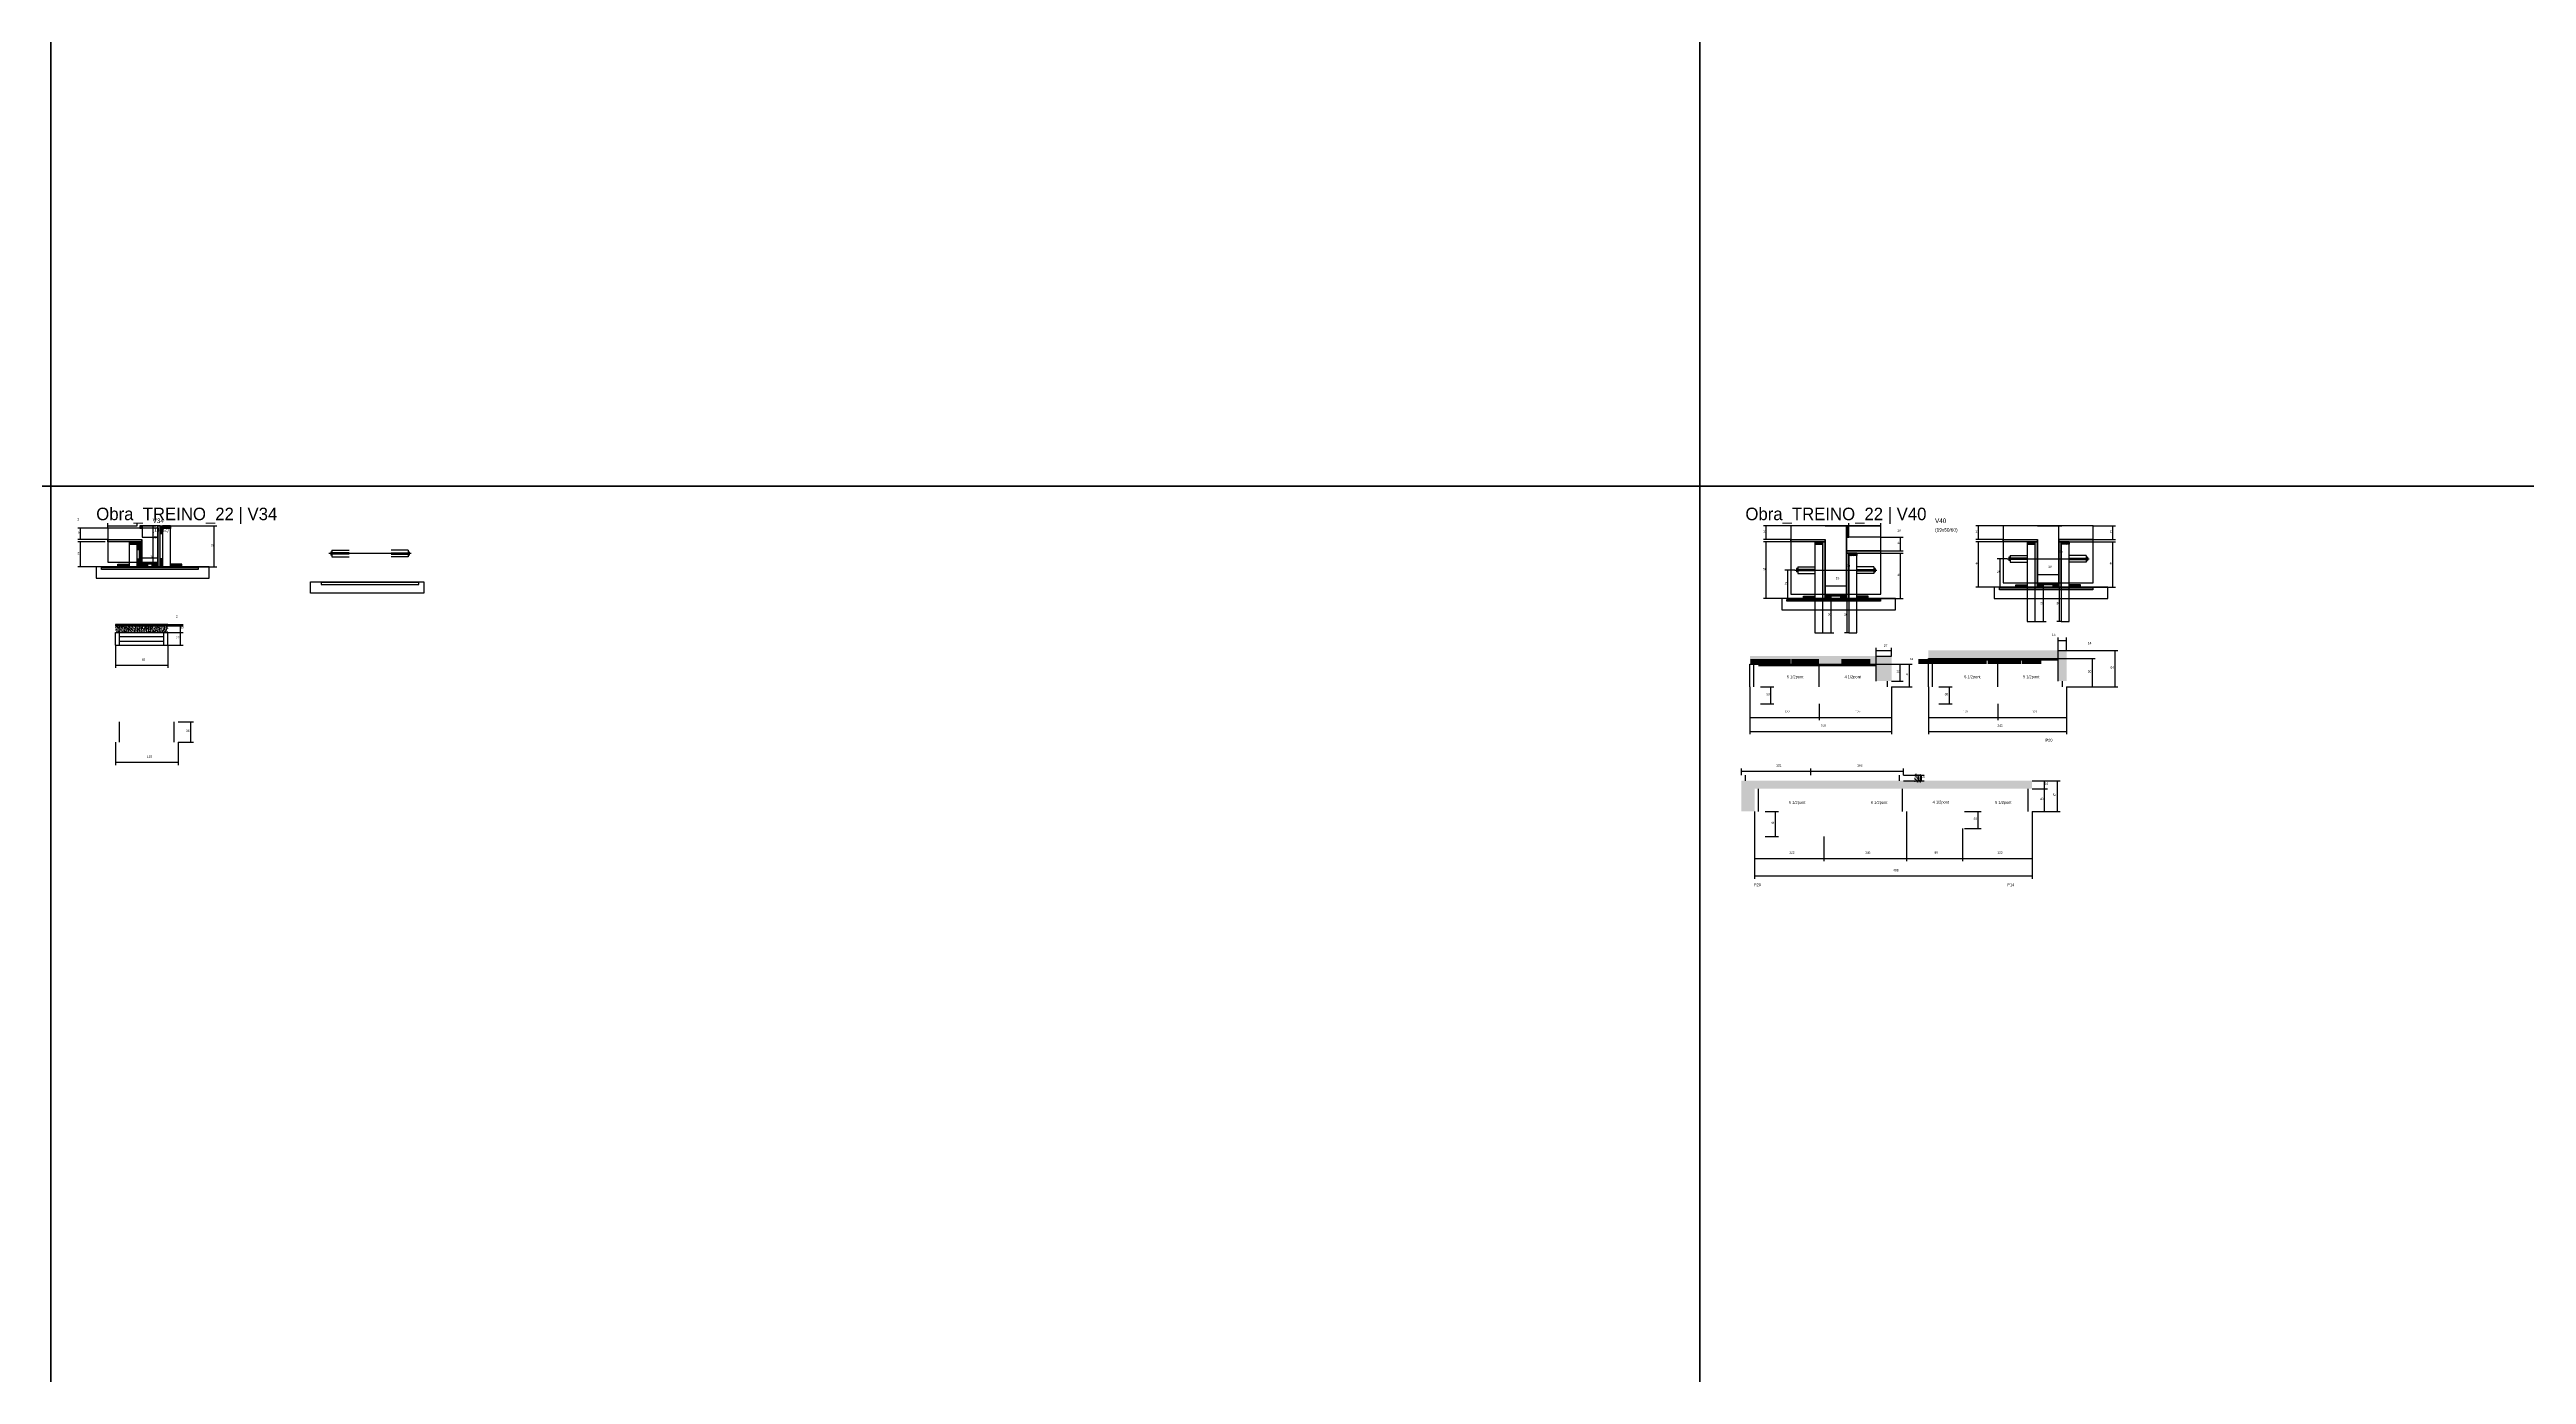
# Model space of a CAD drawing. Header units: metres. Extents: x -41 to 34840, y -36000 to 1848.
# Drawn here: x 17398 to 21753, y -26763 to -24432 of the extents above; entities that cross this region are included whole.
import ezdxf

# ---------------------------------------------------------------- set-up
doc = ezdxf.new("R2010")
doc.units = ezdxf.units.M
for name, color, linetype in [('barrote', 126, 'Continuous'), ('CELL_BORDER', 8, 'Continuous'), ('CONCRETO', 251, 'Continuous'), ('COTA', 4, 'Continuous'), ('Cota Seção (2x)', 4, 'Continuous'), ('Hachura', 253, 'Continuous'), ('LABEL_ID', 3, 'Continuous'), ('Madeira', 126, 'Continuous'), ('NOMENCLATURA', 7, 'Continuous'), ('Painéis', 200, 'Continuous'), ('SARR_2.2x7', 40, 'Continuous'), ('SCO-___-LAJ', 4, 'Continuous'), ('TENSOR', 2, 'Continuous'), ('Texto Seção', 7, 'Continuous')]:
    doc.layers.add(name, color=color, linetype=linetype)

msp = doc.modelspace()

# ---------------------------------------------------------------- hatches: boundary and pattern name
at = {"layer": 'COTA'}
h = msp.add_hatch(dxfattribs=at)
h.set_pattern_fill('AR-CONC', scale=0.03)
h.paths.add_polyline_path([(17606.1, -25457.6), (17606.1, -25445.6), (17514.1, -25445.6), (17514.1, -25457.6)])
h = msp.add_hatch(dxfattribs=at)
h.set_pattern_fill('AR-CONC', scale=0.03)
h.paths.add_polyline_path([(20609.9, -25513.2), (20609.9, -25543.2), (20636.9, -25543.2), (20636.9, -25499.2), (20387.9, -25499.2), (20387.9, -25513.2)])
h = msp.add_hatch(dxfattribs=at)
h.set_pattern_fill('AR-CONC', scale=0.03)
h.paths.add_polyline_path([(20944.7, -25489.2), (20701.7, -25489.2), (20701.7, -25503.2), (20929.7, -25503.2), (20929.7, -25543.2), (20944.7, -25543.2)])
h = msp.add_hatch(dxfattribs=at)
h.set_pattern_fill('AR-CONC', scale=0.03)
h.paths.add_polyline_path([(20396, -25732.4), (20884, -25732.4), (20884, -25718.4), (20373, -25718.4), (20373, -25772.4), (20396, -25772.4)])
h = msp.add_hatch(dxfattribs=at)
h.set_pattern_fill('AR-CONC', scale=0.03)
h.paths.add_polyline_path([(20688.3, -25720.3), (20688.3, -25706.4), (20688.3, -25706.4), (20677.8, -25706.4), (20677.8, -25706.4), (20677.8, -25720.3), (20677.8, -25720.3), (20688.3, -25720.3)])
at = {"layer": 'Hachura'}
h = msp.add_hatch(color=8, dxfattribs=at)
h.dxf.hatch_style = 1
h.paths.add_polyline_path([(17500.2, -25298), (17500.2, -25294), (17500.2, -25294), (17560.2, -25294), (17560.2, -25294), (17560.2, -25298), (17560.2, -25298), (17500.2, -25298)])
h = msp.add_hatch(dxfattribs=at)
h.set_pattern_fill('ANSI31', scale=0.5)
h.paths.add_polyline_path([(17537.8, -25298), (17537.8, -25302.4), (17537.8, -25302.4), (17551.8, -25302.4), (17551.8, -25302.4), (17551.8, -25298), (17551.8, -25298), (17537.8, -25298)])
h = msp.add_hatch(dxfattribs=at)
h.set_pattern_fill('ANSI31', scale=0.5)
h.paths.add_polyline_path([(17551.8, -25298), (17556.2, -25298), (17556.2, -25298), (17556.2, -25312), (17556.2, -25312), (17551.8, -25312), (17551.8, -25312), (17551.8, -25298)])
h = msp.add_hatch(color=8, dxfattribs=at)
h.dxf.hatch_style = 1
h.paths.add_polyline_path([(17556.2, -25298), (17560.2, -25298), (17560.2, -25298), (17560.2, -25342), (17560.2, -25342), (17556.2, -25342), (17556.2, -25342), (17556.2, -25298)])
h = msp.add_hatch(color=8, dxfattribs=at)
h.dxf.hatch_style = 1
h.paths.add_polyline_path([(17560.5, -25270), (17556.5, -25270), (17556.5, -25270), (17556.5, -25274), (17556.5, -25274), (17560.5, -25274), (17560.5, -25274), (17560.5, -25270)])
h = msp.add_hatch(color=8, dxfattribs=at)
h.dxf.hatch_style = 1
h.paths.add_polyline_path([(17592.2, -25270), (17588.2, -25270), (17588.2, -25270), (17588.2, -25342), (17588.2, -25342), (17592.2, -25342), (17592.2, -25342), (17592.2, -25270)])
h = msp.add_hatch(dxfattribs=at)
h.set_pattern_fill('ANSI31', scale=0.5)
h.paths.add_polyline_path([(17592.2, -25270), (17596.6, -25270), (17596.6, -25270), (17596.6, -25284), (17596.6, -25284), (17592.2, -25284), (17592.2, -25284), (17592.2, -25270)])
h = msp.add_hatch(dxfattribs=at)
h.set_pattern_fill('ANSI31', scale=0.5)
h.paths.add_polyline_path([(17610.6, -25270), (17610.6, -25274.4), (17610.6, -25274.4), (17596.6, -25274.4), (17596.6, -25274.4), (17596.6, -25270), (17596.6, -25270), (17610.6, -25270)])
h = msp.add_hatch(color=8, dxfattribs=at)
h.dxf.hatch_style = 1
h.paths.add_polyline_path([(20460, -25298), (20460, -25294), (20460, -25294), (20520, -25294), (20520, -25294), (20520, -25298), (20520, -25298), (20460, -25298)])
h = msp.add_hatch(dxfattribs=at)
h.set_pattern_fill('ANSI31', scale=0.5)
h.paths.add_polyline_path([(20502, -25298), (20502, -25302.4), (20502, -25302.4), (20516, -25302.4), (20516, -25302.4), (20516, -25298), (20516, -25298), (20502, -25298)])
h = msp.add_hatch(color=8, dxfattribs=at)
h.dxf.hatch_style = 1
h.paths.add_polyline_path([(20516, -25298), (20520, -25298), (20520, -25298), (20520, -25398), (20520, -25398), (20516, -25398), (20516, -25398), (20516, -25298)])
h = msp.add_hatch(color=8, dxfattribs=at)
h.dxf.hatch_style = 1
h.paths.add_polyline_path([(20562, -25270), (20558, -25270), (20558, -25270), (20558, -25290), (20558, -25290), (20562, -25290), (20562, -25290), (20562, -25270)])
h = msp.add_hatch(color=8, dxfattribs=at)
h.dxf.hatch_style = 1
h.paths.add_polyline_path([(20833.4, -25298), (20833.4, -25294), (20833.4, -25294), (20893.4, -25294), (20893.4, -25294), (20893.4, -25298), (20893.4, -25298), (20833.4, -25298)])
h = msp.add_hatch(dxfattribs=at)
h.set_pattern_fill('ANSI31', scale=0.5)
h.paths.add_polyline_path([(20875.4, -25298), (20875.4, -25302.4), (20875.4, -25302.4), (20889.4, -25302.4), (20889.4, -25302.4), (20889.4, -25298), (20889.4, -25298), (20875.4, -25298)])
h = msp.add_hatch(color=8, dxfattribs=at)
h.dxf.hatch_style = 1
h.paths.add_polyline_path([(20889.4, -25298), (20893.4, -25298), (20893.4, -25298), (20893.4, -25378), (20893.4, -25378), (20889.4, -25378), (20889.4, -25378), (20889.4, -25298)])
h = msp.add_hatch(color=8, dxfattribs=at)
h.dxf.hatch_style = 1
h.paths.add_polyline_path([(20991.4, -25298), (20991.4, -25294), (20991.4, -25294), (20931.4, -25294), (20931.4, -25294), (20931.4, -25298), (20931.4, -25298), (20991.4, -25298)])
h = msp.add_hatch(color=8, dxfattribs=at)
h.dxf.hatch_style = 1
h.paths.add_polyline_path([(20935.4, -25298), (20931.4, -25298), (20931.4, -25298), (20931.4, -25378), (20931.4, -25378), (20935.4, -25378), (20935.4, -25378), (20935.4, -25298)])
h = msp.add_hatch(dxfattribs=at)
h.set_pattern_fill('ANSI31', scale=0.5)
h.paths.add_polyline_path([(20949.4, -25298), (20949.4, -25302.4), (20949.4, -25302.4), (20935.4, -25302.4), (20935.4, -25302.4), (20935.4, -25298), (20935.4, -25298), (20949.4, -25298)])
h = msp.add_hatch(dxfattribs=at)
h.set_pattern_fill('ANSI31', scale=0.5)
h.paths.add_polyline_path([(17517.8, -25342), (17517.8, -25337.6), (17517.8, -25337.6), (17537.8, -25337.6), (17537.8, -25337.6), (17537.8, -25342), (17537.8, -25342), (17517.8, -25342)])
h = msp.add_hatch(dxfattribs=at)
h.set_pattern_fill('ANSI31', scale=0.5)
h.paths.add_polyline_path([(17551.8, -25328), (17556.2, -25328), (17556.2, -25328), (17556.2, -25342), (17556.2, -25342), (17551.8, -25342), (17551.8, -25342), (17551.8, -25328)])
h = msp.add_hatch(color=8, dxfattribs=at)
h.dxf.hatch_style = 1
h.paths.add_polyline_path([(17560.2, -25337.6), (17560.2, -25334), (17560.2, -25334), (17588.2, -25334), (17588.2, -25334), (17588.2, -25337.6), (17588.2, -25337.6), (17560.2, -25337.6)])
h = msp.add_hatch(dxfattribs=at)
h.set_pattern_fill('ANSI31', scale=0.5)
h.paths.add_polyline_path([(17560.2, -25342), (17560.2, -25337.6), (17560.2, -25337.6), (17570.2, -25337.6), (17570.2, -25337.6), (17570.2, -25342), (17570.2, -25342), (17560.2, -25342)])
h = msp.add_hatch(dxfattribs=at)
h.set_pattern_fill('ANSI31', scale=0.5)
h.paths.add_polyline_path([(17578.2, -25342), (17578.2, -25337.6), (17578.2, -25337.6), (17588.2, -25337.6), (17588.2, -25337.6), (17588.2, -25342), (17588.2, -25342), (17578.2, -25342)])
h = msp.add_hatch(dxfattribs=at)
h.set_pattern_fill('ANSI31', scale=0.5)
h.paths.add_polyline_path([(17592.2, -25342), (17596.6, -25342), (17596.6, -25342), (17596.6, -25328), (17596.6, -25328), (17592.2, -25328), (17592.2, -25328), (17592.2, -25342)])
h = msp.add_hatch(dxfattribs=at)
h.set_pattern_fill('ANSI31', scale=0.5)
h.paths.add_polyline_path([(17630.6, -25342), (17630.6, -25337.6), (17630.6, -25337.6), (17610.6, -25337.6), (17610.6, -25337.6), (17610.6, -25342), (17610.6, -25342), (17630.6, -25342)])
h = msp.add_hatch(color=8, dxfattribs=at)
h.dxf.hatch_style = 1
h.paths.add_polyline_path([(20618, -25318), (20618, -25314), (20618, -25314), (20558, -25314), (20558, -25314), (20558, -25318), (20558, -25318), (20618, -25318)])
h = msp.add_hatch(color=8, dxfattribs=at)
h.dxf.hatch_style = 1
h.paths.add_polyline_path([(20562, -25318), (20558, -25318), (20558, -25318), (20558, -25398), (20558, -25398), (20562, -25398), (20562, -25398), (20562, -25318)])
h = msp.add_hatch(dxfattribs=at)
h.set_pattern_fill('ANSI31', scale=0.5)
h.paths.add_polyline_path([(20576, -25318), (20576, -25322.4), (20576, -25322.4), (20562, -25322.4), (20562, -25322.4), (20562, -25318), (20562, -25318), (20576, -25318)])
h = msp.add_hatch(color=8, dxfattribs=at)
h.dxf.hatch_style = 1
h.paths.add_polyline_path([(20520, -25393.6), (20520, -25390), (20520, -25390), (20558, -25390), (20558, -25390), (20558, -25393.6), (20558, -25393.6), (20520, -25393.6)])
h = msp.add_hatch(dxfattribs=at)
h.set_pattern_fill('ANSI31', scale=0.5)
h.paths.add_polyline_path([(20855.4, -25378), (20855.4, -25373.6), (20855.4, -25373.6), (20875.4, -25373.6), (20875.4, -25373.6), (20875.4, -25378), (20875.4, -25378), (20855.4, -25378)])
h = msp.add_hatch(color=8, dxfattribs=at)
h.dxf.hatch_style = 1
h.paths.add_polyline_path([(20893.4, -25373.6), (20893.4, -25370), (20893.4, -25370), (20931.4, -25370), (20931.4, -25370), (20931.4, -25373.6), (20931.4, -25373.6), (20893.4, -25373.6)])
h = msp.add_hatch(dxfattribs=at)
h.set_pattern_fill('ANSI31', scale=0.5)
h.paths.add_polyline_path([(20893.4, -25378), (20893.4, -25373.6), (20893.4, -25373.6), (20903.4, -25373.6), (20903.4, -25373.6), (20903.4, -25378), (20903.4, -25378), (20893.4, -25378)])
h = msp.add_hatch(dxfattribs=at)
h.set_pattern_fill('ANSI31', scale=0.5)
h.paths.add_polyline_path([(20921.4, -25378), (20921.4, -25373.6), (20921.4, -25373.6), (20931.4, -25373.6), (20931.4, -25373.6), (20931.4, -25378), (20931.4, -25378), (20921.4, -25378)])
h = msp.add_hatch(dxfattribs=at)
h.set_pattern_fill('ANSI31', scale=0.5)
h.paths.add_polyline_path([(20969.4, -25378), (20969.4, -25373.6), (20969.4, -25373.6), (20949.4, -25373.6), (20949.4, -25373.6), (20949.4, -25378), (20949.4, -25378), (20969.4, -25378)])
h = msp.add_hatch(dxfattribs=at)
h.set_pattern_fill('ANSI31', scale=0.5)
h.paths.add_polyline_path([(20482, -25398), (20482, -25393.6), (20482, -25393.6), (20502, -25393.6), (20502, -25393.6), (20502, -25398), (20502, -25398), (20482, -25398)])
h = msp.add_hatch(dxfattribs=at)
h.set_pattern_fill('ANSI31', scale=0.5)
h.paths.add_polyline_path([(20520, -25398), (20520, -25393.6), (20520, -25393.6), (20530, -25393.6), (20530, -25393.6), (20530, -25398), (20530, -25398), (20520, -25398)])
h = msp.add_hatch(dxfattribs=at)
h.set_pattern_fill('ANSI31', scale=0.5)
h.paths.add_polyline_path([(20548, -25398), (20548, -25393.6), (20548, -25393.6), (20558, -25393.6), (20558, -25393.6), (20558, -25398), (20558, -25398), (20548, -25398)])
h = msp.add_hatch(dxfattribs=at)
h.set_pattern_fill('ANSI31', scale=0.5)
h.paths.add_polyline_path([(20596, -25398), (20596, -25393.6), (20596, -25393.6), (20576, -25393.6), (20576, -25393.6), (20576, -25398), (20576, -25398), (20596, -25398)])

# ---------------------------------------------------------------- linework, layer by layer
for p, q in [((17892.5, -25315.5), (17892.5, -25321.5)), ((17892.5, -25315.5), (17894.5, -25315.5)), ((17894.5, -25321.5), (17892.5, -25321.5)), ((17894.5, -25312.5), (17894.5, -25324.5)), ((17894.5, -25312.5), (17924.5, -25312.5)), ((17924.5, -25317.5), (17894.5, -25317.5)), ((17924.5, -25319.5), (17894.5, -25319.5)), ((17894.5, -25324.5), (17924.5, -25324.5)), ((18028.5, -25312.5), (17998.5, -25312.5)), ((17998.5, -25317.5), (18028.5, -25317.5)), ((17998.5, -25319.5), (18028.5, -25319.5)), ((18028.5, -25324.5), (17998.5, -25324.5)), ((18028.5, -25312.5), (18028.5, -25324.5)), ((18028.5, -25315.5), (18030.5, -25315.5)), ((18028.5, -25321.5), (18030.5, -25321.5)), ((18030.5, -25315.5), (18030.5, -25321.5)), ((20470, -25345), (20470, -25351)), ((20472, -25345), (20470, -25345)), ((20472, -25342), (20472, -25354)), ((20472, -25342), (20502, -25342)), ((20502, -25347), (20472, -25347)), ((20502, -25349), (20472, -25349)), ((20606, -25342), (20576, -25342)), ((20576, -25347), (20606, -25347)), ((20576, -25349), (20606, -25349)), ((20606, -25342), (20606, -25354)), ((20608, -25345), (20606, -25345)), ((20608, -25345), (20608, -25351)), ((20843.4, -25325), (20843.4, -25331)), ((20845.4, -25325), (20843.4, -25325)), ((20845.4, -25331), (20843.4, -25331)), ((20845.4, -25322), (20845.4, -25334)), ((20845.4, -25322), (20875.4, -25322)), ((20875.4, -25327), (20845.4, -25327)), ((20875.4, -25329), (20845.4, -25329)), ((20845.4, -25334), (20875.4, -25334)), ((20979.4, -25322), (20949.4, -25322)), ((20949.4, -25327), (20979.4, -25327)), ((20949.4, -25329), (20979.4, -25329)), ((20979.4, -25334), (20949.4, -25334)), ((20979.4, -25322), (20979.4, -25334)), ((20981.4, -25325), (20979.4, -25325)), ((20979.4, -25331), (20981.4, -25331)), ((20981.4, -25325), (20981.4, -25331)), ((20472, -25351), (20470, -25351)), ((20472, -25354), (20502, -25354)), ((20606, -25354), (20576, -25354)), ((20606, -25351), (20608, -25351))]:
    msp.add_line(p, q)
at = {"layer": 'barrote'}
for points in [[(17480, -25362), (17678.4, -25362), (17678.4, -25342), (17480, -25342)], [(18056.3, -25388.5), (17856.8, -25388.5), (17856.8, -25368.5), (18056.3, -25368.5)], [(20817.6, -25398), (21017.2, -25398), (21017.2, -25378), (20817.6, -25378)], [(20444.1, -25418), (20643.7, -25418), (20643.7, -25398), (20444.1, -25398)]]:
    msp.add_lwpolyline(points, close=True, dxfattribs=at)
at = {"layer": 'CELL_BORDER'}
for points in [[(14500, -25200), (17400, -25200), (17400, -23400), (14500, -23400)], [(17400, -25200), (20300, -25200), (20300, -23400), (17400, -23400)], [(20300, -25200), (23200, -25200), (23200, -23400), (20300, -23400)], [(14500, -27000), (17400, -27000), (17400, -25200), (14500, -25200)], [(17400, -27000), (20300, -27000), (20300, -25200), (17400, -25200)], [(20300, -27000), (23200, -27000), (23200, -25200), (20300, -25200)]]:
    msp.add_lwpolyline(points, close=True, dxfattribs=at)
at = {"layer": 'CONCRETO'}
for points in [[(17560.5, -25274), (17500.2, -25274), (17500.2, -25294), (17560.2, -25294), (17560.2, -25334), (17588.2, -25334), (17588.2, -25290), (17588.2, -25290)], [(17588.2, -25290), (17588.2, -25270), (17560.5, -25270)], [(20558, -25270), (20460, -25270), (20460, -25294), (20520, -25294), (20520, -25390), (20558, -25390), (20558, -25314), (20558, -25314), (20618, -25314)], [(20618, -25314), (20618, -25290), (20558, -25290)]]:
    msp.add_lwpolyline(points, dxfattribs=at)
for points in [[(17500.2, -25334), (17588.2, -25334), (17588.2, -25274), (17500.2, -25274)], [(17560.5, -25290), (17588.2, -25290), (17588.2, -25270), (17560.5, -25270)], [(20460, -25390), (20618, -25390), (20618, -25270), (20460, -25270)], [(20558, -25314), (20618, -25314), (20618, -25290), (20558, -25290)], [(20991.4, -25294), (20991.4, -25270), (20833.4, -25270), (20833.4, -25294), (20893.4, -25294), (20893.4, -25370), (20931.4, -25370), (20931.4, -25304), (20931.4, -25294)], [(20833.4, -25370), (20991.4, -25370), (20991.4, -25270), (20833.4, -25270)]]:
    msp.add_lwpolyline(points, close=True, dxfattribs=at)
at = {"layer": 'COTA'}
for p, q in [((17500.2, -25274), (17447.5, -25274)), ((17500.2, -25294), (17447.5, -25294)), ((17495.8, -25298), (17447.5, -25298)), ((17452.5, -25294), (17452.5, -25274)), ((17452.5, -25342), (17452.5, -25298)), ((17500.2, -25274), (17500.2, -25265)), ((17500.2, -25270), (17552.1, -25270)), ((17552.1, -25270), (17552.1, -25265)), ((17610.6, -25270), (17692.1, -25270)), ((17687.1, -25342), (17687.1, -25270)), ((20460, -25270), (20411.6, -25270)), ((20460, -25294), (20411.6, -25294)), ((20460, -25298), (20411.6, -25298)), ((20416.6, -25294), (20416.6, -25270)), ((20416.6, -25398), (20416.6, -25298)), ((20562, -25270), (20562, -25265)), ((20562, -25270), (20618, -25270)), ((20618, -25290), (20618, -25265)), ((20618, -25290), (20657.5, -25290)), ((20652.5, -25314), (20652.5, -25290)), ((20833.4, -25270), (20785.1, -25270)), ((20833.4, -25294), (20785.1, -25294)), ((20833.4, -25298), (20785.1, -25298)), ((20790.1, -25294), (20790.1, -25270)), ((20790.1, -25378), (20790.1, -25298)), ((20949.4, -25298), (21030.9, -25298)), ((20991.4, -25270), (21030.9, -25270)), ((20991.4, -25294), (21030.9, -25294)), ((21025.9, -25294), (21025.9, -25270)), ((21025.9, -25378), (21025.9, -25298)), ((17517.8, -25342), (17447.5, -25342)), ((17630.6, -25342), (17692.1, -25342)), ((20467, -25348), (20449.5, -25348)), ((20454.5, -25398), (20454.5, -25348)), ((20576, -25318), (20657.5, -25318)), ((20618, -25314), (20657.5, -25314)), ((20652.5, -25398), (20652.5, -25318)), ((20840.4, -25328), (20822.9, -25328)), ((20827.9, -25378), (20827.9, -25328)), ((20855.4, -25378), (20785.1, -25378)), ((20847.3, -25378), (20822.9, -25378)), ((20889.4, -25378), (20908.9, -25378)), ((20903.9, -25438), (20903.9, -25378)), ((20935.4, -25378), (20927.5, -25378)), ((20932.5, -25438), (20932.5, -25378)), ((20969.4, -25378), (21030.9, -25378)), ((20482, -25398), (20411.6, -25398)), ((20473.9, -25398), (20449.5, -25398)), ((20516, -25398), (20535.5, -25398)), ((20530.5, -25458), (20530.5, -25398)), ((20562, -25398), (20554.1, -25398)), ((20559.1, -25458), (20559.1, -25398)), ((20596, -25398), (20657.5, -25398)), ((17514.1, -25479.6), (17514.1, -25520)), ((17606.1, -25443.6), (17633.1, -25443.6)), ((17606.1, -25445.6), (17633.1, -25445.6)), ((17606.1, -25445.6), (17633.1, -25445.6)), ((17606.1, -25457.6), (17633.1, -25457.6)), ((17606.1, -25457.6), (17633.1, -25457.6)), ((17606.1, -25479.6), (17606.1, -25520)), ((17606.1, -25479.6), (17633.1, -25479.6)), ((17628.1, -25445.6), (17628.1, -25443.6)), ((17628.1, -25457.6), (17628.1, -25445.6)), ((17628.1, -25479.6), (17628.1, -25457.6)), ((20516, -25458), (20535.5, -25458)), ((20562, -25458), (20554.1, -25458)), ((20889.4, -25438), (20908.9, -25438)), ((20935.4, -25438), (20927.5, -25438)), ((20929.7, -25503.2), (20929.7, -25466.6)), ((20929.7, -25471.6), (20944.7, -25471.6)), ((20944.7, -25489.2), (20944.7, -25466.6)), ((17514.1, -25515), (17606.1, -25515)), ((20929.7, -25503.2), (20929.7, -25484.2)), ((20929.7, -25489.2), (20944.7, -25489.2)), ((20929.7, -25503.2), (20995.2, -25503.2)), ((20944.7, -25489.2), (20944.7, -25484.2)), ((20944.7, -25489.2), (21035.1, -25489.2)), ((20990.2, -25553.2), (20990.2, -25503.2)), ((21030.1, -25553.2), (21030.1, -25489.2)), ((20387.9, -25553.2), (20387.9, -25612)), ((20387.9, -25553.2), (20387.9, -25636.5)), ((20406.4, -25553.2), (20429.9, -25553.2)), ((20424.9, -25583.2), (20424.9, -25553.2)), ((20636.9, -25553.2), (20636.9, -25612)), ((20636.9, -25553.2), (20636.9, -25636.5)), ((20701.7, -25553.2), (20701.7, -25612)), ((20701.7, -25553.2), (20701.7, -25636.5)), ((20720.2, -25553.2), (20743.7, -25553.2)), ((20738.7, -25583.2), (20738.7, -25553.2)), ((20944.7, -25553.2), (20944.7, -25612)), ((20944.7, -25553.2), (20944.7, -25636.5)), ((20944.7, -25553.2), (20995.2, -25553.2)), ((20944.7, -25553.2), (21035.1, -25553.2)), ((20387.9, -25607), (20509.9, -25607)), ((20406.4, -25583.2), (20429.9, -25583.2)), ((20509.9, -25583.2), (20509.9, -25612)), ((20509.9, -25583.2), (20509.9, -25612)), ((20509.9, -25607), (20636.9, -25607)), ((20701.7, -25607), (20823.7, -25607)), ((20720.2, -25583.2), (20743.7, -25583.2)), ((20823.7, -25583.2), (20823.7, -25612)), ((20823.7, -25583.2), (20823.7, -25612)), ((20823.7, -25607), (20944.7, -25607)), ((17514.1, -25650.5), (17514.1, -25690.8)), ((17624.1, -25614.5), (17651.1, -25614.5)), ((17624.1, -25650.5), (17624.1, -25690.8)), ((17624.1, -25650.5), (17651.1, -25650.5)), ((17646.1, -25650.5), (17646.1, -25614.5)), ((20387.9, -25631.5), (20636.9, -25631.5)), ((20701.7, -25631.5), (20944.7, -25631.5)), ((17514.1, -25685.8), (17624.1, -25685.8)), ((20373, -25708.4), (20373, -25696.7)), ((20495, -25708.4), (20495, -25696.7)), ((20495, -25708.4), (20495, -25696.7)), ((20658, -25708.4), (20658, -25696.7)), ((20373, -25701.7), (20495, -25701.7)), ((20495, -25701.7), (20658, -25701.7)), ((20884, -25718.4), (20911, -25718.4)), ((20884, -25718.4), (20933.5, -25718.4)), ((20884, -25732.4), (20911, -25732.4)), ((20884, -25732.4), (20911, -25732.4)), ((20906, -25732.4), (20906, -25718.4)), ((20906, -25772.4), (20906, -25732.4)), ((20928.5, -25772.4), (20928.5, -25718.4)), ((20396, -25772.4), (20396, -25859.9)), ((20396, -25772.4), (20396, -25890.8)), ((20414.5, -25772.4), (20438, -25772.4)), ((20433, -25816.4), (20433, -25772.4)), ((20663, -25772.4), (20663, -25859.9)), ((20663, -25772.4), (20663, -25859.9)), ((20765.5, -25772.4), (20794.4, -25772.4)), ((20789.4, -25802.4), (20789.4, -25772.4)), ((20884, -25772.4), (20911, -25772.4)), ((20884, -25772.4), (20933.5, -25772.4)), ((20884, -25772.4), (20884, -25890.8)), ((20414.5, -25816.4), (20438, -25816.4)), ((20518, -25816.4), (20518, -25859.9)), ((20518, -25816.4), (20518, -25859.9)), ((20762, -25802.4), (20762, -25859.9)), ((20762, -25802.4), (20762, -25859.9)), ((20765.5, -25802.4), (20794.4, -25802.4)), ((20884, -25816.6), (20884, -25859.9)), ((20396, -25854.9), (20518, -25854.9)), ((20518, -25854.9), (20663, -25854.9)), ((20663, -25854.9), (20762, -25854.9)), ((20762, -25854.9), (20884, -25854.9)), ((20396, -25885.8), (20884, -25885.8))]:
    msp.add_line(p, q, dxfattribs=at)
at = {"layer": 'Cota Seção (2x)'}
for p, q in [((17559.9, -25270), (17584.9, -25270)), ((17579.9, -25334), (17579.9, -25270)), ((20520, -25270), (20563, -25270)), ((20558, -25390), (20558, -25270)), ((20893.4, -25270), (20936.4, -25270)), ((20931.4, -25370), (20931.4, -25270)), ((17559.9, -25334), (17584.9, -25334)), ((17560.2, -25334), (17560.2, -25321)), ((17560.2, -25326), (17588.2, -25326)), ((17588.2, -25334), (17588.2, -25321)), ((20520, -25390), (20520, -25370.4)), ((20520, -25375.4), (20558, -25375.4)), ((20520, -25390), (20563, -25390)), ((20558, -25390), (20558, -25370.4)), ((20893.4, -25370), (20893.4, -25350.4)), ((20893.4, -25355.4), (20931.4, -25355.4)), ((20893.4, -25370), (20936.4, -25370)), ((20931.4, -25370), (20931.4, -25350.4)), ((20609.9, -25513.2), (20609.9, -25484.4)), ((20609.9, -25489.4), (20636.9, -25489.4)), ((20609.9, -25513.2), (20609.9, -25494.2)), ((20609.9, -25499.2), (20636.9, -25499.2)), ((20609.9, -25513.2), (20673.5, -25513.2)), ((20609.9, -25513.2), (20657.4, -25513.2)), ((20636.9, -25499.2), (20636.9, -25484.4)), ((20636.9, -25499.2), (20636.9, -25494.2)), ((20652.4, -25543.2), (20652.4, -25513.2)), ((20668.5, -25553.2), (20668.5, -25513.2)), ((20636.9, -25543.2), (20657.4, -25543.2)), ((20636.9, -25553.2), (20673.5, -25553.2)), ((20658, -25708.4), (20694.5, -25708.4)), ((20658, -25718.4), (20694.5, -25718.4)), ((20689.5, -25718.4), (20689.5, -25708.4))]:
    msp.add_line(p, q, dxfattribs=at)
at = {"layer": 'Madeira'}
for points in [[(17537.8, -25298), (17537.8, -25302.4), (17551.8, -25302.4), (17551.8, -25298)], [(17537.8, -25342), (17551.8, -25342), (17551.8, -25298), (17537.8, -25298)], [(17551.8, -25298), (17556.2, -25298), (17556.2, -25312), (17551.8, -25312)], [(17592.2, -25270), (17596.6, -25270), (17596.6, -25284), (17592.2, -25284)], [(17610.6, -25270), (17610.6, -25274.4), (17596.6, -25274.4), (17596.6, -25270)], [(17610.6, -25270), (17596.6, -25270), (17596.6, -25342), (17610.6, -25342)], [(20502, -25298), (20502, -25302.4), (20516, -25302.4), (20516, -25298)], [(20502, -25458), (20516, -25458), (20516, -25298), (20502, -25298)], [(20875.4, -25298), (20875.4, -25302.4), (20889.4, -25302.4), (20889.4, -25298)], [(20875.4, -25438), (20889.4, -25438), (20889.4, -25298), (20875.4, -25298)], [(20949.4, -25298), (20949.4, -25302.4), (20935.4, -25302.4), (20935.4, -25298)], [(20949.4, -25298), (20935.4, -25298), (20935.4, -25438), (20949.4, -25438)], [(17480, -25362), (17678.4, -25362), (17678.4, -25342), (17480, -25342)], [(17517.8, -25342), (17517.8, -25337.6), (17537.8, -25337.6), (17537.8, -25342)], [(17551.8, -25328), (17556.2, -25328), (17556.2, -25342), (17551.8, -25342)], [(17560.2, -25342), (17560.2, -25337.6), (17570.2, -25337.6), (17570.2, -25342)], [(17578.2, -25342), (17578.2, -25337.6), (17588.2, -25337.6), (17588.2, -25342)], [(17592.2, -25342), (17596.6, -25342), (17596.6, -25328), (17592.2, -25328)], [(17630.6, -25342), (17630.6, -25337.6), (17610.6, -25337.6), (17610.6, -25342)], [(20576, -25318), (20576, -25322.4), (20562, -25322.4), (20562, -25318)], [(20576, -25318), (20562, -25318), (20562, -25458), (20576, -25458)], [(20817.6, -25398), (21017.2, -25398), (21017.2, -25378), (20817.6, -25378)], [(20855.4, -25378), (20855.4, -25373.6), (20875.4, -25373.6), (20875.4, -25378)], [(20893.4, -25378), (20893.4, -25373.6), (20903.4, -25373.6), (20903.4, -25378)], [(20921.4, -25378), (20921.4, -25373.6), (20931.4, -25373.6), (20931.4, -25378)], [(20969.4, -25378), (20969.4, -25373.6), (20949.4, -25373.6), (20949.4, -25378)], [(20444.1, -25418), (20643.7, -25418), (20643.7, -25398), (20444.1, -25398)], [(20482, -25398), (20482, -25393.6), (20502, -25393.6), (20502, -25398)], [(20520, -25398), (20520, -25393.6), (20530, -25393.6), (20530, -25398)], [(20548, -25398), (20548, -25393.6), (20558, -25393.6), (20558, -25398)], [(20596, -25398), (20596, -25393.6), (20576, -25393.6), (20576, -25398)]]:
    msp.add_lwpolyline(points, close=True, dxfattribs=at)
at = {"layer": 'Painéis'}
for p, q in [((17500.2, -25294), (17560.2, -25294)), ((17500.2, -25298), (17500.2, -25294)), ((17560.2, -25298), (17560.2, -25294)), ((17560.2, -25342), (17560.2, -25298)), ((17588.2, -25342), (17588.2, -25270)), ((20460, -25294), (20520, -25294)), ((20460, -25298), (20460, -25294)), ((20520, -25298), (20520, -25294)), ((20520, -25398), (20520, -25298)), ((20558, -25290), (20558, -25270)), ((20833.4, -25294), (20893.4, -25294)), ((20833.4, -25298), (20833.4, -25294)), ((20893.4, -25298), (20893.4, -25294)), ((20893.4, -25378), (20893.4, -25298)), ((20931.4, -25294), (20991.4, -25294)), ((20931.4, -25298), (20931.4, -25294)), ((20931.4, -25378), (20931.4, -25298)), ((17560.2, -25334), (17588.2, -25334)), ((17560.2, -25337.6), (17560.2, -25334)), ((17588.2, -25337.6), (17588.2, -25334)), ((20558, -25314), (20618, -25314)), ((20558, -25318), (20558, -25314)), ((20558, -25398), (20558, -25318)), ((20618, -25318), (20618, -25314)), ((20520, -25390), (20558, -25390)), ((20520, -25393.6), (20520, -25390)), ((20558, -25393.6), (20558, -25390)), ((20893.4, -25370), (20931.4, -25370)), ((20893.4, -25373.6), (20893.4, -25370)), ((20931.4, -25373.6), (20931.4, -25370)), ((17514.1, -25443.6), (17606.1, -25443.6)), ((17514.1, -25445.6), (17606.1, -25445.6)), ((17514.1, -25457.6), (17606.1, -25457.6)), ((17514.1, -25479.6), (17514.1, -25457.6)), ((17514.1, -25479.6), (17606.1, -25479.6)), ((17606.1, -25479.6), (17606.1, -25457.6)), ((20387.9, -25513.2), (20609.9, -25513.2)), ((20387.9, -25553.2), (20387.9, -25513.2)), ((20509.9, -25553.2), (20509.9, -25513.2)), ((20609.9, -25543.2), (20609.9, -25513.2)), ((20701.7, -25503.2), (20929.7, -25503.2)), ((20701.7, -25553.2), (20701.7, -25503.2)), ((20823.7, -25553.2), (20823.7, -25503.2)), ((20929.7, -25543.2), (20929.7, -25503.2))]:
    msp.add_line(p, q, dxfattribs=at)
for points in [[(17500.2, -25298), (17500.2, -25294), (17560.2, -25294), (17560.2, -25298)], [(17556.2, -25298), (17560.2, -25298), (17560.2, -25342), (17556.2, -25342)], [(17560.5, -25270), (17556.5, -25270), (17556.5, -25274), (17560.5, -25274)], [(17592.2, -25270), (17588.2, -25270), (17588.2, -25342), (17592.2, -25342)], [(20460, -25298), (20460, -25294), (20520, -25294), (20520, -25298)], [(20516, -25298), (20520, -25298), (20520, -25398), (20516, -25398)], [(20562, -25270), (20558, -25270), (20558, -25290), (20562, -25290)], [(20833.4, -25298), (20833.4, -25294), (20893.4, -25294), (20893.4, -25298)], [(20889.4, -25298), (20893.4, -25298), (20893.4, -25378), (20889.4, -25378)], [(20991.4, -25298), (20991.4, -25294), (20931.4, -25294), (20931.4, -25298)], [(20935.4, -25298), (20931.4, -25298), (20931.4, -25378), (20935.4, -25378)], [(17560.2, -25337.6), (17560.2, -25334), (17588.2, -25334), (17588.2, -25337.6)], [(20618, -25318), (20618, -25314), (20558, -25314), (20558, -25318)], [(20562, -25318), (20558, -25318), (20558, -25398), (20562, -25398)], [(20520, -25393.6), (20520, -25390), (20558, -25390), (20558, -25393.6)], [(20893.4, -25373.6), (20893.4, -25370), (20931.4, -25370), (20931.4, -25373.6)], [(17514.1, -25445.6), (17606.1, -25445.6), (17606.1, -25443.6), (17514.1, -25443.6)]]:
    msp.add_lwpolyline(points, close=True, dxfattribs=at)
at = {"layer": 'SARR_2.2x7'}
for p, q in [((17521.1, -25479.6), (17521.1, -25457.6)), ((17521.1, -25464.6), (17599.1, -25464.6)), ((17521.1, -25472.6), (17599.1, -25472.6)), ((17599.1, -25479.6), (17599.1, -25457.6)), ((20388.9, -25504.9), (20459.2, -25504.9)), ((20388.9, -25506.5), (20459.2, -25506.5)), ((20388.9, -25508.2), (20459.2, -25508.2)), ((20388.9, -25509.9), (20459.2, -25509.9)), ((20388.9, -25511.5), (20459.2, -25511.5)), ((20394.9, -25553.2), (20394.9, -25513.2)), ((20402.9, -25515.4), (20509.9, -25515.4)), ((20461.2, -25504.9), (20509.2, -25504.9)), ((20461.2, -25506.5), (20509.2, -25506.5)), ((20461.2, -25508.2), (20509.2, -25508.2)), ((20461.2, -25509.9), (20509.2, -25509.9)), ((20461.2, -25511.5), (20509.2, -25511.5)), ((20509.9, -25515.4), (20609.9, -25515.4)), ((20549.2, -25505.2), (20599.2, -25505.2)), ((20549.2, -25507.2), (20599.2, -25507.2)), ((20549.2, -25509.2), (20599.2, -25509.2)), ((20549.2, -25511.2), (20599.2, -25511.2)), ((20684.2, -25504.9), (20804.2, -25504.9)), ((20684.2, -25506.5), (20804.2, -25506.5)), ((20684.2, -25508.2), (20804.2, -25508.2)), ((20684.2, -25509.9), (20804.2, -25509.9)), ((20684.2, -25511.5), (20804.2, -25511.5)), ((20708.7, -25553.2), (20708.7, -25503.2)), ((20716.7, -25505.4), (20823.7, -25505.4)), ((20806.2, -25504.9), (20864.2, -25504.9)), ((20806.2, -25506.5), (20864.2, -25506.5)), ((20806.2, -25508.2), (20864.2, -25508.2)), ((20806.2, -25509.9), (20864.2, -25509.9)), ((20806.2, -25511.5), (20864.2, -25511.5)), ((20823.7, -25505.4), (20929.7, -25505.4)), ((20866.2, -25504.9), (20900.2, -25504.9)), ((20866.2, -25506.5), (20900.2, -25506.5)), ((20866.2, -25508.2), (20900.2, -25508.2)), ((20866.2, -25509.9), (20900.2, -25509.9)), ((20866.2, -25511.5), (20900.2, -25511.5)), ((20629.9, -25553.2), (20629.9, -25543.2)), ((20937.7, -25553.2), (20937.7, -25543.2)), ((17521.1, -25650.5), (17521.1, -25614.5)), ((17617.1, -25650.5), (17617.1, -25614.5)), ((20380, -25718.4), (20380, -25708.4)), ((20403, -25772.4), (20403, -25732.4)), ((20651, -25718.4), (20651, -25708.4)), ((20656, -25772.4), (20656, -25732.4)), ((20877, -25772.4), (20877, -25732.4))]:
    msp.add_line(p, q, dxfattribs=at)
at = {"layer": 'SCO-___-LAJ'}
for points in [[(17489, -25343.4), (17659.5, -25343.4), (17659.5, -25346.6), (17489, -25346.6)], [(18047.3, -25369.8), (17875.6, -25369.8), (17875.6, -25373), (18047.3, -25373)], [(20826.6, -25379.3), (20991, -25379.3), (20991, -25382.5), (20826.6, -25382.5)], [(20453.1, -25399.3), (20617.6, -25399.3), (20617.6, -25402.5), (20453.1, -25402.5)]]:
    msp.add_lwpolyline(points, close=True, dxfattribs=at)
at = {"layer": 'TENSOR'}
for p, q in [((18033.5, -25318.5), (17889.2, -25318.5)), ((20467, -25348), (20611.3, -25348)), ((20840.4, -25328), (20984.7, -25328))]:
    msp.add_line(p, q, dxfattribs=at)

# ---------------------------------------------------------------- texts
at = {"layer": 'COTA'}
for s, p in [('2', (17447, -25260.7)), ('10', (17447, -25284)), ('36', (17681.6, -25306)), ('12', (20411.1, -25282)), ('10', (20647, -25280)), ('12', (20647, -25302)), ('12', (20784.6, -25282)), ('12', (21020.4, -25282)), ('22', (17447, -25320)), ('50', (20411.1, -25348)), ('40', (20784.6, -25338)), ('25', (20822.4, -25353)), ('40', (21020.4, -25338)), ('25', (20449, -25373)), ('40', (20647, -25358)), ('2', (17620.1, -25431.6)), ('30', (20525, -25428)), ('30', (20553.6, -25428)), ('30', (20898.4, -25408)), ('30', (20927, -25408)), ('22', (17620.1, -25468.6)), ('12', (17628.1, -25451.6)), ('15', (20919, -25463.5)), ('14', (20982.1, -25478.2)), ('92', (17560.1, -25506.9)), ('64', (21022, -25521.2)), ('30', (20416.7, -25568.2)), ('30', (20730.4, -25568.2)), ('50', (20982.1, -25528.2)), ('122', (20448.9, -25598.9)), ('127', (20573.4, -25598.9)), ('122', (20762.7, -25598.9)), ('121', (20884.2, -25598.9)), ('36', (17637.9, -25632.5)), ('249', (20512.4, -25623.4)), ('243', (20823.2, -25623.3)), ('110', (17569.1, -25677.7)), ('122', (20434, -25693.6)), ('163', (20576.5, -25693.4)), ('14', (20906, -25725.4)), ('54', (20920.4, -25745.4)), ('30', (20781.2, -25787.4)), ('40', (20897.9, -25752.4)), ('44', (20424.9, -25794.4)), ('122', (20457, -25846.8)), ('145', (20590.5, -25846.7)), ('99', (20712.5, -25846.8)), ('122', (20823, -25846.8)), ('488', (20640, -25877.7))]:
    msp.add_text(s, height=4, dxfattribs=at).set_placement(p)
at = {"layer": 'Cota Seção (2x)'}
for s, p in [('32', (17579.9, -25291.7)), ('14', (17574.8, -25326)), ('60', (20558, -25342.4)), ('19', (20912.4, -25343.9)), ('50', (20931.4, -25317.5)), ('19', (20539, -25363.9)), ('27', (20623.4, -25482.9)), ('14', (20668.5, -25506.2)), ('30', (20645.9, -25528.2)), ('40', (20662, -25533.2)), ('10', (20689.5, -25713.4))]:
    msp.add_text(s, height=4, dxfattribs=at).set_placement(p)
at = {"layer": 'LABEL_ID'}
for s, p in [('Obra_TREINO_22 | V34', (17480, -25260)), ('Obra_TREINO_22 | V40', (20380, -25260))]:
    msp.add_text(s, height=22, dxfattribs=at).set_placement(p)
at = {"layer": 'NOMENCLATURA'}
for s, p in [('5 1/2pont', (20452.9, -25538)), ('4 1/2pont', (20554.2, -25538)), ('5 1/2pont', (20764.7, -25538)), ('5 1/2pont', (20868, -25538)), ('P20', (20907.7, -25649.6)), ('5 1/2pont', (20456.5, -25759.1)), ('6 1/2pont', (20600.6, -25759.1)), ('4 1/2pont', (20709.2, -25758.5)), ('5 1/2pont', (20819, -25759.1)), ('P20', (20395, -25903.9)), ('P14', (20840.5, -25903.9))]:
    msp.add_text(s, height=5, dxfattribs=at).set_placement(p)
at = {"layer": 'Texto Seção'}
for s, height, p in [('V34', 8, (17579.2, -25265)), ('V40', 8, (20713.5, -25265)), ('(14x32)', 6, (17579.2, -25280)), ('(19x50/60)', 6, (20713.5, -25280))]:
    msp.add_text(s, height=height, dxfattribs=at).set_placement(p)

doc.saveas('drawing.dxf')
